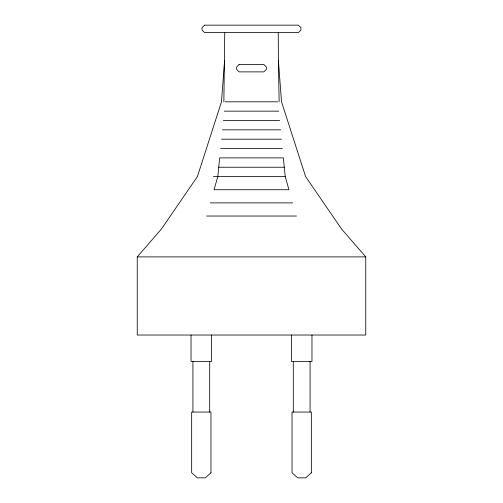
<?xml version="1.0" encoding="UTF-8"?>
<svg xmlns="http://www.w3.org/2000/svg" width="503" height="503" viewBox="0 0 503 503"><rect width="100%" height="100%" fill="white"/><g stroke="black" fill="none" stroke-linecap="round" stroke-linejoin="round"><path stroke-width="0.75" d="M223.866 101.801L224.747 32.569M224.627 60.259L221.477 101.801L197.415 176.578L161.293 229.198L137.244 256.888L137.244 335.023L365.756 335.023L365.756 256.888L341.707 229.198L305.585 176.578L281.523 101.801L278.373 60.259L278.253 32.569M225.206 101.801L277.794 101.801M224.275 111.15L278.725 111.15M223.351 120.494L279.649 120.494M222.42 129.843L280.58 129.843M221.496 139.193L281.504 139.193M220.566 148.536L282.435 148.536M218.711 167.229L284.289 167.229M213.398 176.578L285.214 176.578L288.948 189.732L214.052 189.732L217.786 176.578L219.641 157.885L283.359 157.885L285.214 176.578M210.317 202.885L292.683 202.885M206.582 216.039L296.418 216.039M137.244 256.888L365.756 256.888M278.373 60.259L279.134 101.801M311.967 335.023L311.967 361.437L291.407 361.437L291.407 335.023M310.081 361.437L310.081 412.051M293.293 361.437L293.293 412.051M211.593 335.023L211.593 361.437L191.033 361.437L191.033 335.023M209.707 361.437L209.707 412.051M192.919 361.437L192.919 412.051M239.139 64.459L236.661 66.93L236.661 69.408L239.139 71.879L263.861 71.879L266.339 69.408L266.339 66.93L263.861 64.459L239.139 64.459M204.608 25.15L202.049 27.621L202.049 30.098L204.608 32.569L298.392 32.569L300.951 30.098L300.951 27.621L298.392 25.15L204.608 25.15M210.964 472.789L205.274 477.85L197.352 477.85L191.662 472.789L191.662 412.051L210.964 412.051L210.964 472.789M311.338 472.789L305.648 477.85L297.726 477.85L292.036 472.789L292.036 412.051L311.338 412.051L311.338 472.789"/></g></svg>
